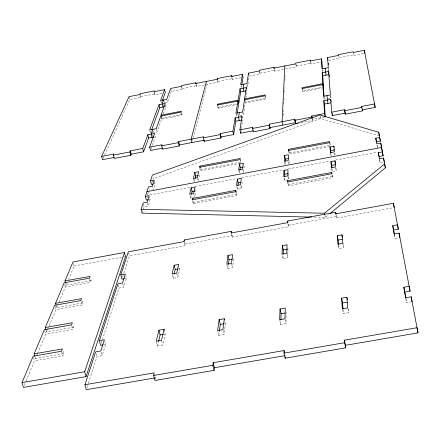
<?xml version="1.0" encoding="UTF-8"?>
<svg xmlns="http://www.w3.org/2000/svg" width="440" height="440" viewBox="0 0 440 440"><rect width="100%" height="100%" fill="white"/><g stroke="black" fill="none" stroke-linecap="round" stroke-linejoin="round"><path stroke-width="0.33" stroke-dasharray="2.2 1.65" d="M285.445 68.954L296.373 66.803L295.9 63.663M279.78 320.353L280.72 324.605L286.039 323.675L286.061 311.647M282.337 255.459L283.025 258.599L287.76 257.747L287.986 249.139L287.584 247.28M231.242 233.585L232.062 237.138L288.569 226.82L288.228 223.41M332.206 175.071L332.552 177.661L288.42 185.884L288.046 182.633M284.009 177.925L284.554 180.477L288.596 179.724L288.69 176.572M288.706 175.945L288.777 173.421M289.058 163.636L289.135 161.018M329.769 146.443L289.333 154.088L288.855 150.524M280.72 324.605L280.863 320.534M283.025 258.599L283.14 255.282M284.554 180.477L284.647 177.958M285.23 162.404L285.131 165.028L284.339 161.31M283.256 115.533L283.514 110.055M283.8 103.889L284.059 98.412M284.35 92.246L284.576 87.45M284.895 80.597L285.12 75.807M283.514 69.333L274.533 71.099L274.219 68.552M239.993 115.852L243.364 115.203L245.174 102.971L265.755 98.972L265.298 95.546M249.156 76.087L260.018 73.953L259.606 70.812M217.789 331.166L218.796 335.379L224.059 334.466L225.445 323.499L224.884 321.123M226.952 264.787L227.821 268.527L232.513 267.685L233.618 258.957L233.195 257.114M236.786 186.758L237.358 189.294L241.373 188.546L242.198 182.149M218.796 335.379L219.406 330.858M227.821 268.527L228.278 265.166M232.062 237.138L232.287 235.488L231.88 233.717M192.352 200.442L193.111 203.632L236.5 195.553L236.681 194.216L236.104 191.653M237.358 189.294L237.798 186.093M239.608 172.942L239.971 170.28M240.994 131.197L241.291 129.195M241.389 128.524L242.677 119.845M245.509 100.722L245.311 102.069L265.837 98.076M245.911 98.032L247.005 90.629M246.345 86.878L247.594 86.636L249.062 76.747M237.05 113.922L236.627 116.507L236.049 113.905M241.45 87.197L241.67 85.877M241.175 77.66L232.254 79.415L232.018 76.857M237.985 104.368L218.169 108.218L217.938 105.418M155.177 379.159L155.469 377.839L154.501 374.099M156.481 341.864L157.548 346.038L162.751 345.136L165.22 334.037L164.478 331.095M172.398 275.27L173.162 278.361L177.804 277.524L179.773 268.68L179.328 266.849M123.789 273.322L129.404 255.882L184.882 245.757L185.251 244.085L184.685 241.736M193.111 203.632L193.413 202.279L193.111 201.003M192.549 197.665L194.535 197.291L195.998 190.806L195.701 189.558M198.253 180.791L199.48 175.329L199.056 173.514M240.268 163.367L200.481 170.885L200.464 168.514M157.548 346.038L158.455 342.122M173.162 278.361L174.037 274.565M191.884 197.786L190.559 198.033L191.312 194.788M194.409 181.511L194.975 179.086M193.122 137.924L207.07 84.364L217.85 82.247L217.641 79.689M192.434 140.569L192.951 138.584M204.38 84.892L196.312 86.482L196.543 85.679L196.141 83.925M153.406 131.241L153.714 132.528L157.036 131.885L161.491 119.235L181.764 115.297L182.045 114.367L181.308 111.238M88.396 383.191L96.965 356.587L102.113 355.691L105.644 344.465L104.858 341.545M101.217 343.398L119.031 288.096L123.629 287.27L126.445 278.317L125.818 275.891M142.06 213.136L144.144 206.701L148.093 205.964L150.178 199.386L149.562 196.911M154.555 181.291L155.149 183.695L153.197 189.844L152.301 186.197M86.933 387.734L88.187 383.84M122.54 277.195L123.58 273.966M164.978 102.806L167.442 102.322L171.292 91.405L182.001 89.298L182.264 88.49L181.715 86.152M146.867 198.308L147.263 197.104M151.789 183.134L152.823 179.965M150.926 149.237L152.031 146.102M152.251 145.475L155.342 136.692L154.71 134.09M182.045 114.367L161.821 118.3L162.476 116.43M163.356 113.938L165.99 106.458L165.555 104.638M152.422 136.136L152.851 134.932M163.301 105.886L163.724 104.704M151.338 130.62L150.403 133.166L149.771 130.597M162.228 100.953L161.282 103.532L160.705 101.129M26.048 381.09L34.491 360.877L62.81 355.933L63.701 353.573L62.722 350.086M37.565 353.518L45.639 334.186L72.804 329.379L73.618 327.217L72.908 324.649M47.586 329.522L55.891 309.628L81.989 304.959L82.742 302.962L81.895 299.866M59.081 301.989L65.357 286.963L90.47 282.425L91.163 280.577L90.519 278.185M161.964 93.236L154.621 94.677L154.941 93.863L154.242 90.948M24.206 385.512L25.784 381.722M63.701 353.573L35.481 358.507L36.262 356.637M36.526 356.015L37.306 354.139M73.618 327.217L46.547 332.007L47.328 330.143M82.742 302.962L56.733 307.626L57.514 305.745M91.163 280.577L66.132 285.109L66.902 283.261M68.453 279.554L74.118 265.98L73.491 263.659M103.043 158.455L129.784 99.567L140.415 97.471L140.767 96.651L140.058 93.748M314.375 217.151L325.358 217.41L329.043 214.363M379.407 135.916L320.661 118.454L153.23 178.695L152.939 177.507M140.767 96.651L154.941 93.863M182.264 88.49L196.543 85.679M218.037 81.455L232.408 78.628M260.112 73.178L274.593 70.329M296.384 66.044L310.959 63.173L310.602 61.386M310.618 62.145L310.981 63.932L320.672 62.029M328.768 60.434L339.136 58.394L339.053 57.651L353.738 54.758L353.854 55.501L364.265 53.455M327.641 70.967L328.906 70.719L328.752 68.69M164.12 106.821L165.99 106.458M218.367 107.305L236.819 103.719M323.499 87.753L302.709 91.79L302.709 90.91L322.108 87.137M151.063 133.04L153.054 132.655M323.675 96.949L324.198 99.578L325.908 99.248M327.618 98.918L331.045 98.258L330.831 95.552M324.561 117.123L312.472 119.438L312.499 120.467L300.064 122.848M200.745 169.708L241.098 162.074L240.697 160.27M289.366 152.95L330.363 145.195L329.758 142.148M153.89 183.931L155.149 183.695M149.875 194.909L191.087 187.176M195.14 186.412L237.028 178.552M241.753 177.661L282.964 169.928M288.37 168.911L330.259 161.046M335.659 160.034L377.548 152.169M148.88 199.628L150.178 199.386M331.496 168.377L332.145 171.589L336.226 170.83L335.99 167.728M379.528 159.396L380.138 162.624L383.081 162.08M193.413 202.279L236.681 194.216M288.459 184.564L332.464 176.363M185.251 244.085L232.287 235.488M288.613 225.198L336.518 216.441L336.155 214.643M74.118 265.98L125.532 256.591M335.902 214.44L336.633 218.048L393.531 207.658M125.153 278.548L126.445 278.317M178.47 268.917L179.773 268.68M338.124 245.41L338.773 248.573L343.552 247.715L343.195 243.139M394.35 234.619L395.07 238.447L398.695 237.793M103.747 344.795L105.644 344.465M163.944 334.263L165.22 334.037M224.153 323.725L225.445 323.499M342.452 309.425L343.338 313.704L348.711 312.769L348.392 308.759M405.834 298.364L406.648 302.687L411.483 301.846M34.98 356.769L35.481 358.507M33.484 357.39L34.491 360.877M46.184 330.732L46.547 332.007M44.726 330.979L45.639 334.186M61.666 351.846L62.81 355.933M56.215 305.773L56.733 307.626M55.028 306.532L55.891 309.628M64.697 284.57L65.357 286.963M71.737 325.518L72.804 329.379M65.637 283.316L66.132 285.109M96.162 353.628L96.965 356.587M80.977 301.23L81.989 304.959M101.151 352.138L102.113 355.691M89.502 278.817L90.47 282.425M118.222 285.027L119.031 288.096M122.667 283.58L123.629 287.27M128.656 252.962L129.404 255.882M161.689 340.956L162.751 345.136M147.389 193.452L147.846 195.294L149.38 190.564L149.078 189.349M147.312 202.835L148.093 205.964M143.517 204.198L144.144 206.701M129.063 96.651L129.784 99.567M176.891 273.812L177.804 277.524M139.986 95.722L140.415 97.471M184.168 242.814L184.882 245.757M156.255 128.673L157.036 131.885M161.37 116.43L161.821 118.3M160.886 116.732L161.491 119.235M154.061 92.345L154.621 94.677M189.959 195.514L190.559 198.033M166.727 99.319L167.442 102.322M163.933 101.123L164.362 102.927M193.402 178.453L194.123 181.506M170.737 89.062L171.292 91.405M193.793 194.139L194.535 197.291M223.053 330.253L224.059 334.466M197.252 177.727L197.972 180.785M181.022 112.162L181.764 115.297M181.313 86.367L182.001 89.298M199.639 167.288L200.481 170.885M231.649 263.945L232.513 267.685M195.91 84.717L196.312 86.482M206.806 83.188L207.07 84.364M217.74 106.332L218.169 108.218M235.769 192.34L236.5 195.553M238.689 169.917L239.377 172.992M217.19 79.299L217.85 82.247M240.801 186.005L241.373 188.546M243.898 165.682L244.167 166.898L243.397 172.876L242.572 169.186M240.13 159.621L240.806 162.635M231.864 77.644L232.254 79.415M285.098 319.429L286.039 323.675M240.944 86.037L241.208 87.252M242.649 111.947L243.364 115.203M286.941 253.979L287.76 257.747M246.934 83.595L247.594 86.636M265.078 95.805L265.755 98.972M259.386 70.989L260.018 73.953M287.798 223.24L288.569 226.82M288.519 161.81L288.909 163.669M287.92 176.534L288.596 179.724M287.733 182.649L288.42 185.884M274.159 69.317L274.533 71.099M288.569 150.447L289.333 154.088M295.763 63.828L296.373 66.803M324.868 215.023L325.358 217.41M312.147 118.751L312.499 120.467M347.837 308.484L348.711 312.769M302.06 87.731L302.709 90.91M302.187 89.243L302.709 91.79M320.199 116.171L320.661 118.454M332.03 175.065L332.552 177.661M342.788 243.914L343.552 247.715M334.565 153.137L334.939 155.007M335.583 167.618L336.226 170.83M329.709 142.659L330.319 145.706M330.368 152.636L331.117 156.376L330.902 153.148M330.523 95.623L331.045 98.258M322.195 70.12L322.443 71.346M328.3 67.65L328.906 70.719M338.47 54.659L339.136 58.394M353.282 52.365L353.854 55.501M394.372 234.581L395.07 238.447M405.933 298.722L406.648 302.687M379.599 159.572L380.138 162.624M334.868 153.054L335.011 154.99M336.518 216.441L336.633 218.048M338.541 245.306L338.773 248.573M343.052 309.689L343.338 313.704M331.936 168.487L332.145 171.589M322.443 69.922L322.526 71.28M324.043 96.949L324.198 99.578M310.959 63.173L310.981 63.932M377.482 147.653L376.893 144.518L377.482 147.653"/><path stroke-width="0.66" d="M298.1 123.228L295.482 123.728L294.789 119.279L269.412 124.151L270.061 128.601L253.176 131.835L252.555 127.391L239.948 129.811L240.702 133.199L253.297 130.785M345.548 345.29L418 332.882L417.032 327.723L344.493 340.175L345.73 347.842L285.137 358.204L285.175 356.911M285.137 358.204L284.004 353.111L284.075 350.548L213.208 362.714L212.85 365.31L214.077 370.354L154.88 380.474L153.588 375.474L154.181 372.851L84.937 384.742L86.306 389.681L154.798 377.955M336.034 214.044L335.671 212.245L287.716 221.029L287.672 222.646L231.11 232.997L231.336 231.352L184.261 239.976L183.882 241.637L128.354 251.796L120.813 274.89L121.919 279.136L124.504 278.669M287.639 180.697L287.595 182.006L331.766 173.762L331.683 172.475L287.639 180.697L287.909 181.99M288.602 149.314L288.569 150.447L329.709 142.659L329.632 141.543L288.602 149.314L288.855 150.524M280.885 319.858L281.1 313.759L280.038 308.979L285.269 308.061L284.966 318.819L279.642 319.748L280.038 308.979M283.184 253.957L283.327 249.981L282.381 245.647L287.045 244.799L286.809 253.347L282.062 254.205L282.381 245.647M284.691 176.693L284.79 174.169L283.982 170.39L287.975 169.637L287.782 175.896L283.734 176.649L283.982 170.39M285.28 161.095L285.351 159.132L284.57 155.458L288.437 154.732L288.255 160.573L284.339 161.31L284.57 155.458M284.823 65.984L282.09 121.721L282.805 125.125M270.061 128.601L269.412 124.151M114.12 157.465L102.476 159.698L101.624 156.376L129.063 96.651L139.706 94.556L140.058 93.748L154.242 90.948L153.918 91.757L164.604 89.656L160.562 100.529L166.727 99.319L170.599 88.473L181.313 86.367L181.577 85.564L195.872 82.748L195.635 83.545L217.19 79.299L217.377 78.513L231.759 75.68L231.605 76.461L242.44 74.327L240.68 84.821L246.934 83.595L248.518 73.134L259.386 70.989L259.479 70.219L273.971 67.364L273.906 68.129L295.763 63.828L295.774 63.069L310.36 60.198L310.602 61.386M224.323 318.752L222.91 329.648L217.646 330.567L219.153 319.66L224.323 318.752L224.604 319.941M214.077 370.354L214.429 367.741L213.208 362.714M219.406 330.858L220.281 324.401L219.153 319.66M228.365 264.495L229.004 259.793L228.003 255.486L232.628 254.65L231.506 263.318L226.809 264.165L228.003 255.486M237.886 185.455L238.238 182.892L237.391 179.13L241.357 178.387L240.515 184.74L236.5 185.488L237.391 179.13M239.971 170.28L240.339 167.624L239.52 163.977L243.353 163.251L242.572 169.186L238.689 169.917L239.52 163.977M235.813 190.377L235.626 191.703L192.203 199.804L192.511 198.462L235.813 190.377L236.104 191.653M240.702 133.199L240.895 131.863M239.948 129.811L241.951 116.556L235.131 117.876L232.898 131.164L233.657 134.547L221.1 136.956L220.897 138.017L204.155 141.229L203.374 137.847L203.627 136.785L178.656 141.581L178.343 142.654L179.141 146.02L162.525 149.204L161.716 145.844L162.069 144.766L149.661 147.147L150.486 150.491L162.882 148.115M244.893 100.177L244.618 98.912L246.334 87.56L240.009 88.797L238.101 100.183L238.794 103.334L240.686 91.861L240.009 88.797M239.278 112.602L238.541 117.216L239.267 120.505M243.804 84.211L243.172 88.176L243.843 91.245M233.657 134.547L235.862 121.16L235.131 117.876M237.16 113.278L238.645 104.242L237.947 101.079L217.454 105.072L217.657 104.165L238.101 100.183M241.89 84.557L243.084 77.286L242.44 74.327M237.947 101.079L235.906 113.256L242.649 111.947L244.481 99.809L265.078 95.805L265.161 94.913L244.618 98.912M220.897 138.017L220.127 134.635L220.336 133.579L232.898 131.164M164.032 329.329L161.535 340.357L156.327 341.264L158.917 330.231L164.032 329.329L164.329 330.506M199.909 166.122L199.639 167.288L240.13 159.621L240.295 158.466L199.909 166.122L200.184 167.316M158.604 341.468L160.111 334.934L158.917 330.231M174.18 273.933L175.203 269.511L174.152 265.238L178.728 264.407L176.737 273.19L172.09 274.032L174.152 265.238M191.466 194.139L192.071 191.538L191.186 187.803L195.113 187.066L193.639 193.512L189.656 194.255L191.186 187.803M195.118 178.475L195.685 176.049L194.827 172.42L198.627 171.705L197.252 177.727L193.402 178.453L194.827 172.42M204.155 141.229L204.402 140.157L179.454 144.941L179.141 146.02M206.404 81.422L191.125 139.189L191.917 142.549M84.937 384.742L95.678 351.852L100.826 350.95L104.385 339.796L99.325 340.681L100.584 345.351L103.114 344.905M99.325 340.681L117.904 283.8L122.507 282.97L125.345 274.071L120.813 274.89M34.815 356.191L34.144 353.87L62.392 348.92L61.501 351.263L33.149 356.224L22 382.597L23.414 387.409L86.053 376.607L125.532 256.591L124.476 252.505L73.018 261.921L64.983 280.929L65.472 282.722M311.63 217.091L142.06 213.136L141.103 209.336L143.204 202.945L147.158 202.208L149.254 195.674L145.36 196.405L146.284 200.118L148.231 199.749M145.36 196.405L148.478 186.918L152.301 186.197L154.259 180.087L150.491 180.802L151.382 184.404L153.263 184.047M150.491 180.802L152.356 175.131L319.968 115.027L378.714 132.242L379.407 135.916M86.053 376.607L84.711 371.756L124.476 252.505M149.661 147.147L154.555 133.441L147.84 134.739L142.725 148.478L143.55 151.822L131.197 154.193L130.768 155.293L114.296 158.444L113.443 155.111L113.922 154.011L101.624 156.376M161.068 115.181L165.264 103.422L159.032 104.643L149.617 129.954L156.255 128.673L160.738 116.111L181.022 112.162L181.308 111.238L161.068 115.181L161.37 116.43M152.933 129.316L151.195 134.09L151.987 137.335M163.642 99.924L162.146 104.033L162.871 107.069M143.55 151.822L148.632 137.984L147.84 134.739M151.805 129.344L159.759 107.674L159.032 104.643M162.465 100.309L165.303 92.582L164.604 89.656M130.768 155.293L129.927 151.948L130.361 150.854L142.725 148.478M34.144 353.87L44.363 329.698L71.555 324.874L72.375 322.724L45.282 327.536L46.002 330.094M45.282 327.536L54.681 305.294L80.806 300.608L81.559 298.628L55.523 303.303L56.04 305.151M55.523 303.303L64.202 282.772L89.342 278.218L90.035 276.386L64.983 280.929M330.099 213.494L385.374 167.827L383.526 157.977L379.407 158.746M141.103 209.336L324.5 213.23L384.632 163.9L385.374 167.827M322.366 68.563L321.959 61.771L321.37 58.784L310.382 60.951L310.36 60.198M321.37 58.784L321.954 68.893L328.3 67.65L327.531 57.569L338.553 55.402L338.47 54.659L353.166 51.766L353.282 52.503L364.353 50.319L375.188 107.415L362.313 109.885L362.472 110.891L345.307 114.18L344.526 109.731L331.711 112.189L332.387 115.621L345.197 113.168L344.526 109.731M322.173 72.721L322.795 75.818L323.45 86.878L322.812 83.688L322.173 72.721L328.592 71.462L328.961 73.326M159.759 107.674L164.12 106.821M240.686 91.861L246.373 90.75M322.795 75.818L329.208 74.564M322.812 83.688L302.06 87.731L302.06 88.605L322.861 84.557L323.499 87.753L324.005 96.294M323.802 100.749L324.467 104.071L325.232 116.991L324.544 113.564L323.802 100.749L330.732 99.407L331.127 101.404M148.632 137.984L154 136.95M235.862 121.16L241.538 120.065M324.467 104.071L330.814 102.845M312.032 118.184L311.773 116.017L324.544 113.564M344.636 110.737L361.812 107.437L361.658 106.442L374.539 103.967L375.188 107.415M113.443 155.111L129.927 151.948M161.716 145.844L178.343 142.654M203.374 137.847L220.127 134.635M252.428 128.436L269.329 125.191M294.773 120.307L311.8 117.04M270.144 127.556L295.499 122.694L294.789 119.279M333.883 146.141L334.318 151.894L330.368 152.636L329.989 146.878L333.883 146.141L334.125 147.373M375.771 138.226L379.693 137.484L380.391 141.202L376.47 141.939L375.771 138.226L376.772 143.891L380.754 143.138L381.458 146.905M195.685 176.049L198.215 175.571M240.339 167.624L242.891 167.139M285.351 159.132L288.569 158.521M330.902 153.148L330.726 150.568L334.62 149.837M146.933 191.615L381.563 147.482L382.278 151.283M334.989 160.815L335.451 166.975L331.37 167.739L330.963 161.573L334.989 160.815L335.495 163.356M378.334 152.68L382.393 151.921L383.114 155.749L379.055 156.514L378.334 152.68L379.489 158.956M192.071 191.538L194.689 191.048M238.238 182.892L240.878 182.397M284.79 174.169L288.112 173.547M331.892 167.865L331.727 165.38L335.753 164.626M398.316 229.207L397.491 224.807L392.728 225.671L393.558 230.065L398.316 229.207L393.404 203.297L335.781 213.84L335.671 212.245M342.001 234.85L342.656 243.282L337.87 244.145L337.288 235.703L342.001 234.85L342.502 237.347M175.203 269.511L177.815 269.038M229.004 259.793L232.298 259.193M283.327 249.981L287.32 249.26M338.498 244.651L338.173 240.07L342.21 239.344M410.08 291.187L409.173 286.325L403.827 287.26L404.745 292.122L410.08 291.187L399.064 233.112L394.229 233.987L392.728 225.671M341.594 298.177L346.88 297.253L347.71 307.874L342.326 308.809L341.594 298.177L342.584 302.995L343.007 309.018M160.111 334.934L163.306 334.373M220.281 324.401L223.509 323.834M281.1 313.759L285.016 313.071M342.584 302.995L347.204 302.187M418 332.882L411.158 296.802L405.713 297.748L403.827 287.26M22 382.597L84.711 371.756M153.588 375.474L212.85 365.31M284.004 353.111L344.668 342.711L344.493 340.175M214.429 367.741L285.208 355.625M130.361 150.854L131.197 154.193M184.261 239.976L184.542 241.148M192.511 198.462L192.808 199.733M178.656 141.581L179.454 144.941M231.336 231.352L231.743 233.123M195.872 82.748L196.141 83.925M217.657 104.165L217.938 105.418M220.336 133.579L221.1 136.956M217.377 78.513L217.641 79.689M284.075 350.548L284.499 352.451M241.951 116.556L242.242 117.871M231.759 75.68L232.018 76.857M252.555 127.391L252.802 128.519M246.334 87.56L246.604 88.787M248.518 73.134L248.771 74.316M287.716 221.029L287.969 222.222M273.971 67.364L274.219 68.552M344.668 342.711L345.73 347.842M324.5 213.23L324.748 214.423M337.288 235.703L338.173 240.07M311.773 116.017L312.235 118.3M347.006 297.853L347.375 299.662M331.683 172.475L331.942 173.773M329.989 146.878L330.726 150.568M330.963 161.573L331.727 165.38M325.996 75.191L325.127 68.272M327.927 103.406L326.964 95.629M327.531 57.569L328.004 59.961M361.658 106.442L362.472 110.891M411.158 296.802L412.088 301.741M393.404 203.297L394.196 207.537M399.064 233.112L399.905 237.578M364.353 50.319L364.914 53.328M383.526 157.977L384.257 161.86M378.714 132.242L380.391 141.202M380.754 143.138L383.114 155.749M393.558 230.065L394.372 234.581M404.745 292.122L405.818 298.062M345.197 113.168L345.307 114.18M328.328 63.272L328.433 64.625M329.257 75.246L329.362 76.599M332.233 113.586L332.387 115.621M328.592 71.462L330.391 94.963L323.543 96.288L322.861 84.557M330.732 99.407L331.711 112.189"/></g></svg>
